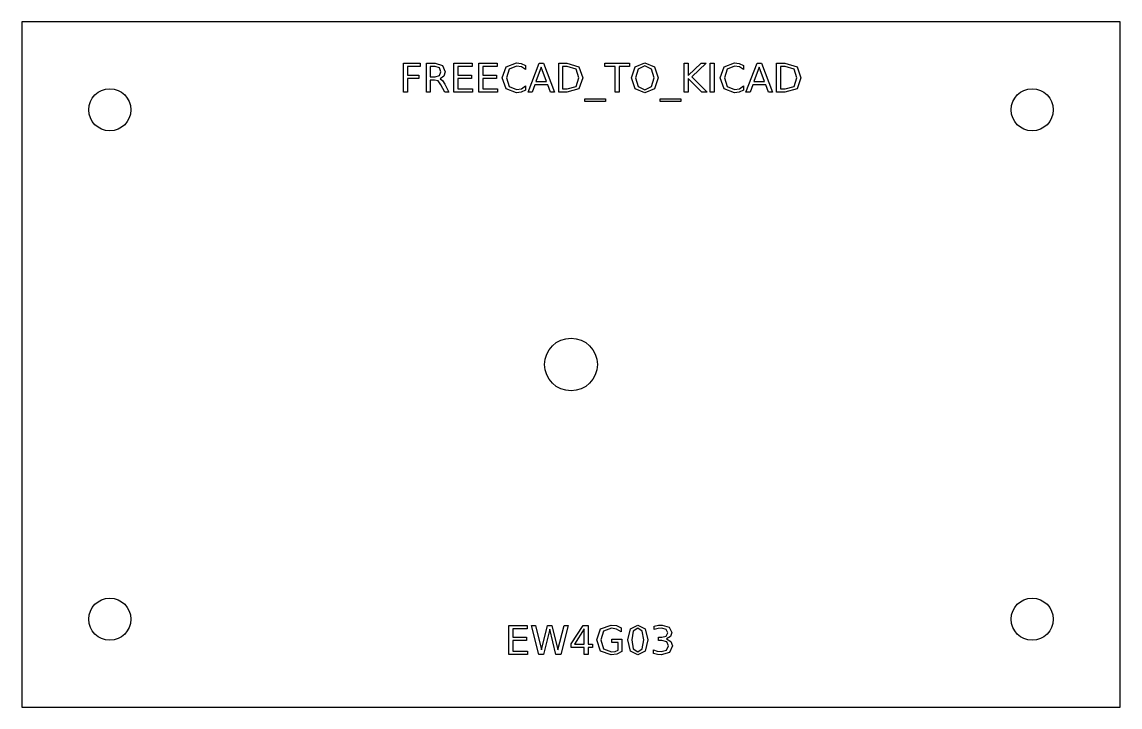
# Model space of a CAD drawing. Extents: x 0 to 125, y 0 to 78.
import ezdxf

# ---------------------------------------------------------------- set-up
doc = ezdxf.new("R2010")
doc.units = 0
doc.layers.get('0').update_dxf_attribs({"linetype": 'continuous'})

# ---------------------------------------------------------------- blocks, each defined once
blk = doc.blocks.new('SHAPESTRING')
at = {"color": 0}
for points in [[(45.33, 72.91), (43.89, 72.91), (43.89, 71.94), (45.19, 71.94), (45.19, 71.57), (43.89, 71.57), (43.89, 70), (43.44, 70), (43.44, 73.29), (45.33, 73.29)], [(48.15, 70.9), (48.6, 70), (48.12, 70), (47.7, 70.84), (47.38, 71.28), (46.97, 71.39), (46.48, 71.39), (46.48, 70), (46.04, 70), (46.04, 73.29), (47.04, 73.29), (47.88, 73.05), (48.16, 72.34), (48.01, 71.83), (47.6, 71.54), (47.87, 71.34)], [(47.04, 71.76), (47.53, 71.91), (47.69, 72.34), (47.53, 72.78), (47.04, 72.92), (46.48, 72.92), (46.48, 71.76)], [(51.25, 72.91), (49.62, 72.91), (49.62, 71.94), (51.18, 71.94), (51.18, 71.56), (49.62, 71.56), (49.62, 70.38), (51.29, 70.38), (51.29, 70), (49.17, 70), (49.17, 73.29), (51.25, 73.29)], [(54.1, 72.91), (52.47, 72.91), (52.47, 71.94), (54.03, 71.94), (54.03, 71.56), (52.47, 71.56), (52.47, 70.38), (54.14, 70.38), (54.14, 70), (52.02, 70), (52.02, 73.29), (54.1, 73.29)], [(56.85, 72.88), (56.31, 72.98), (55.45, 72.63), (55.15, 71.64), (55.45, 70.64), (56.31, 70.3), (56.85, 70.4), (57.33, 70.71), (57.33, 70.25), (56.84, 70.01), (56.28, 69.93), (55.11, 70.39), (54.68, 71.64), (55.11, 72.89), (56.28, 73.34), (56.84, 73.27), (57.33, 73.03), (57.33, 72.57)], [(60.62, 70), (60.16, 70), (59.86, 70.85), (58.38, 70.85), (58.08, 70), (57.61, 70), (58.86, 73.29), (59.37, 73.29)], [(59.72, 71.21), (59.11, 72.85), (58.51, 71.21)], [(63.41, 72.89), (63.86, 71.65), (63.41, 70.4), (62.01, 70), (61.1, 70), (61.1, 73.29), (62.01, 73.29)], [(62.08, 70.37), (63.08, 70.67), (63.39, 71.65), (63.08, 72.62), (62.08, 72.92), (61.54, 72.92), (61.54, 70.37)], [(69.15, 72.91), (67.99, 72.91), (67.99, 70), (67.54, 70), (67.54, 72.91), (66.37, 72.91), (66.37, 73.29), (69.15, 73.29)], [(72.44, 71.64), (72.02, 70.4), (70.92, 69.93), (69.81, 70.4), (69.39, 71.64), (69.81, 72.88), (70.92, 73.34), (72.02, 72.88)], [(69.86, 71.64), (70.15, 70.65), (70.92, 70.29), (71.68, 70.65), (71.97, 71.64), (71.68, 72.63), (70.92, 72.99), (70.15, 72.63)], [(75.83, 71.9), (77.31, 73.29), (77.88, 73.29), (76.25, 71.76), (78, 70), (77.41, 70), (75.83, 71.58), (75.83, 70), (75.39, 70), (75.39, 73.29), (75.83, 73.29)], [(78.79, 70), (78.35, 70), (78.35, 73.29), (78.79, 73.29)], [(81.67, 72.88), (81.13, 72.98), (80.26, 72.63), (79.96, 71.64), (80.26, 70.64), (81.13, 70.3), (81.67, 70.4), (82.14, 70.71), (82.14, 70.25), (81.65, 70.01), (81.1, 69.93), (79.92, 70.39), (79.49, 71.64), (79.92, 72.89), (81.1, 73.34), (81.65, 73.27), (82.14, 73.03), (82.14, 72.57)], [(85.44, 70), (84.97, 70), (84.67, 70.85), (83.19, 70.85), (82.89, 70), (82.42, 70), (83.68, 73.29), (84.18, 73.29)], [(84.54, 71.21), (83.93, 72.85), (83.33, 71.21)], [(88.23, 72.89), (88.68, 71.65), (88.23, 70.4), (86.83, 70), (85.91, 70), (85.91, 73.29), (86.83, 73.29)], [(86.89, 70.37), (87.89, 70.67), (88.21, 71.65), (87.89, 72.62), (86.89, 72.92), (86.36, 72.92), (86.36, 70.37)], [(64.09, 68.94), (64.09, 69.26), (66.43, 69.26), (66.43, 68.94)], [(72.65, 68.94), (72.65, 69.26), (74.99, 69.26), (74.99, 68.94)]]:
    blk.add_lwpolyline(points, close=True, dxfattribs=at)
blk = doc.blocks.new('SHAPESTRING001')
at = {"color": 0}
for points in [[(57.52, 8.91), (55.89, 8.91), (55.89, 7.94), (57.45, 7.94), (57.45, 7.56), (55.89, 7.56), (55.89, 6.38), (57.56, 6.38), (57.56, 6), (55.44, 6), (55.44, 9.29), (57.52, 9.29)], [(59.14, 6.51), (59.83, 9.29), (60.33, 9.29), (61.02, 6.51), (61.71, 9.29), (62.16, 9.29), (61.33, 6), (60.77, 6), (60.08, 8.85), (59.38, 6), (58.82, 6), (58, 9.29), (58.45, 9.29)], [(64.46, 7.15), (64.93, 7.15), (64.93, 6.78), (64.46, 6.78), (64.46, 6), (64.01, 6), (64.01, 6.78), (62.53, 6.78), (62.53, 7.21), (63.9, 9.29), (64.46, 9.29)], [(64.01, 7.15), (64.01, 8.9), (62.89, 7.15)], [(67.13, 7.35), (67.13, 7.72), (68.3, 7.72), (68.3, 6.31), (67.73, 6.03), (67.07, 5.93), (65.86, 6.38), (65.43, 7.64), (65.86, 8.89), (67.07, 9.34), (67.68, 9.27), (68.21, 9.03), (68.21, 8.57), (67.69, 8.87), (67.11, 8.98), (66.2, 8.64), (65.9, 7.64), (66.2, 6.64), (67.11, 6.3), (67.53, 6.34), (67.86, 6.47), (67.86, 7.35)], [(71.24, 7.64), (70.95, 6.37), (70.1, 5.93), (69.26, 6.37), (68.97, 7.64), (69.26, 8.91), (70.1, 9.34), (70.95, 8.91)], [(69.42, 7.64), (69.59, 6.63), (70.1, 6.29), (70.62, 6.63), (70.8, 7.64), (70.62, 8.65), (70.1, 8.99), (69.59, 8.65)], [(74.05, 6.95), (73.71, 6.2), (72.76, 5.93), (72.33, 5.97), (71.88, 6.09), (71.88, 6.53), (72.29, 6.36), (72.75, 6.31), (73.38, 6.47), (73.6, 6.95), (73.4, 7.41), (72.83, 7.57), (72.45, 7.57), (72.45, 7.94), (72.85, 7.94), (73.35, 8.07), (73.53, 8.44), (73.35, 8.83), (72.83, 8.97), (72.44, 8.93), (71.98, 8.81), (71.98, 9.2), (72.45, 9.31), (72.87, 9.34), (73.67, 9.11), (73.97, 8.49), (73.81, 8.03), (73.37, 7.77), (73.87, 7.48)]]:
    blk.add_lwpolyline(points, close=True, dxfattribs=at)

msp = doc.modelspace()

# ---------------------------------------------------------------- linework, layer by layer
at = {"color": 0}
for p, q in [((125, 78), (0, 78)), ((0, 78), (0, 0)), ((125, 0), (125, 78)), ((0, 0), (125, 0))]:
    msp.add_line(p, q, dxfattribs=at)
for centre, radius in [((10, 68), 2.4), ((115, 68), 2.4), ((62.5, 39), 3), ((10, 10), 2.4), ((115, 10), 2.4)]:
    msp.add_circle(centre, radius, dxfattribs=at)

# ---------------------------------------------------------------- block references
for name in ['SHAPESTRING', 'SHAPESTRING001']:
    msp.add_blockref(name, (0, 0), dxfattribs=at)

doc.saveas('drawing.dxf')
